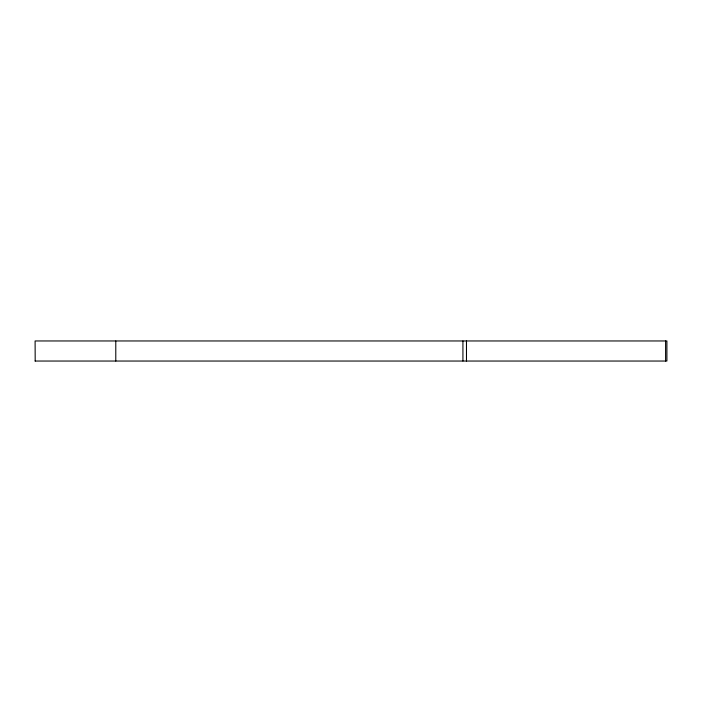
<?xml version="1.0" encoding="UTF-8"?>
<svg xmlns="http://www.w3.org/2000/svg" width="702" height="702" viewBox="0 0 702 702"><rect width="100%" height="100%" fill="white"/><g stroke="black" fill="none" stroke-linecap="round" stroke-linejoin="round"><path stroke-width="1.05" d="M35.1 361.039L666.9 361.039L666.9 340.961L35.1 340.961L35.188 361.039M665.601 340.961L665.601 361.039M466.479 340.961L466.479 361.039M462.925 340.961L462.925 361.039M115.786 340.961L115.786 361.039"/></g></svg>
